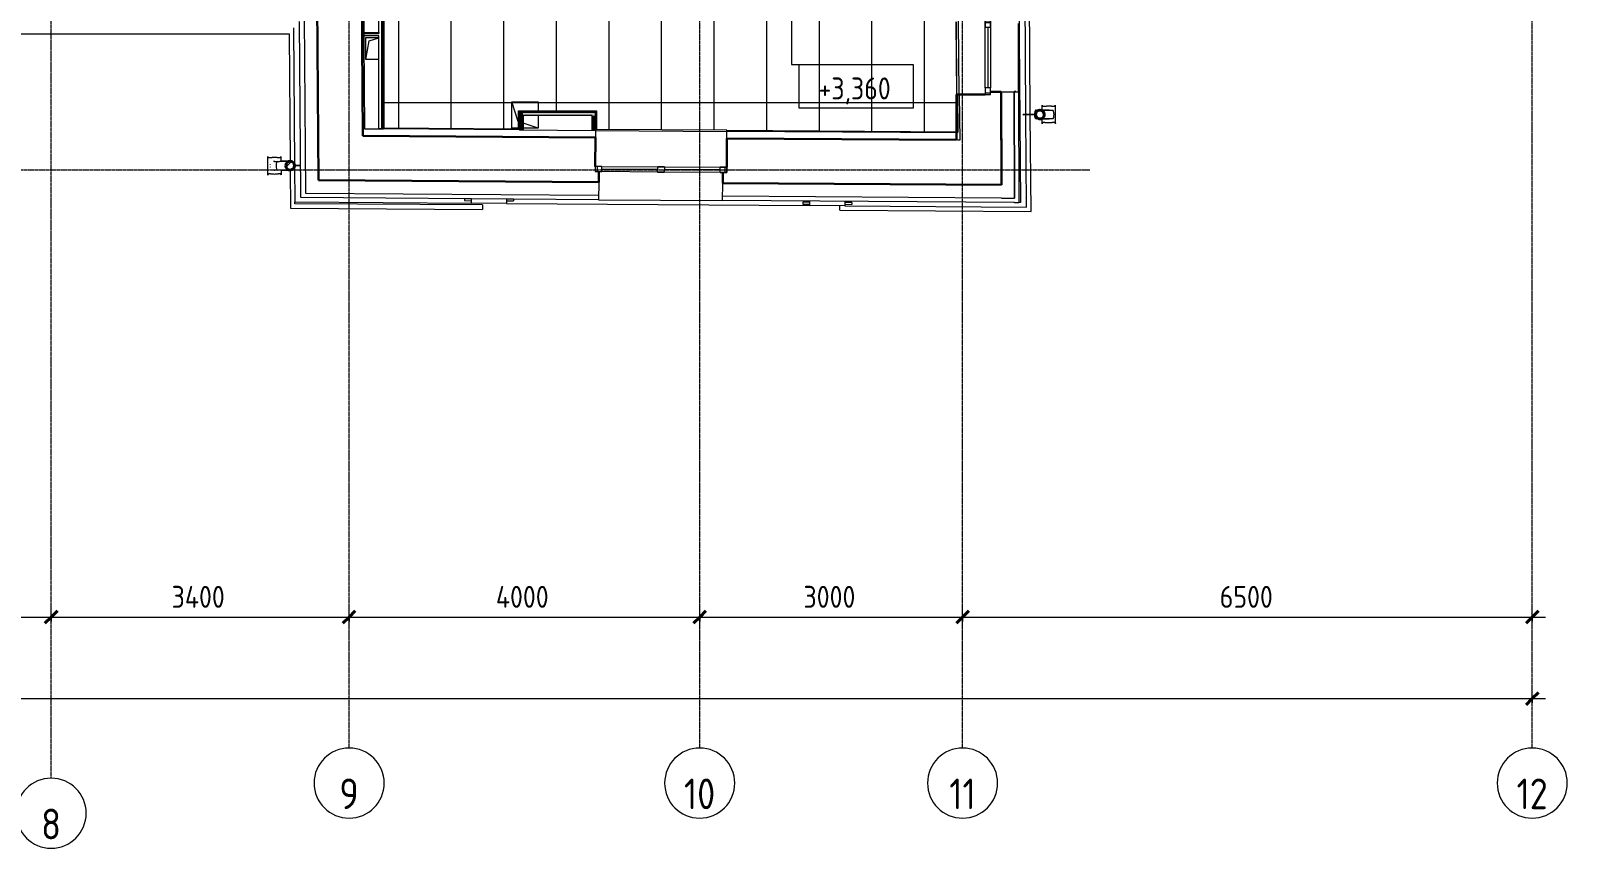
# Model space of a CAD drawing. Header units: millimetres. Extents: x -13069 to 207500, y -71366 to 56785.
# Drawn here: x 38216 to 55750, y -7748 to 1583 of the extents above; entities that cross this region are included whole.
import ezdxf

# ---------------------------------------------------------------- set-up
doc = ezdxf.new("R2010")
doc.units = ezdxf.units.MM
doc.linetypes.add('ADSK_Линия сетки', pattern=[25, 20, -2.5, 0, -2.5])
for name, color, linetype, lineweight in [('_ Окна', 7, 'Continuous', 9), ('Аннотация', 7, 'Continuous', 18), ('Обобщенные модели', 7, 'Continuous', 18), ('Окна', 7, 'Continuous', 9), ('Оси', 7, 'Continuous', 9), ('Отметки', 7, 'Continuous', 9), ('Потолки', 7, 'Continuous', 9), ('Потолки штриховка', 7, 'Continuous', 9), ('Размеры', 7, 'Continuous', 9), ('Размеры-100', 7, 'Continuous', 9), ('Стены внутренние', 7, 'Continuous', 18), ('Стены наружные', 7, 'Continuous', 18), ('Стены несущие', 7, 'Continuous', 30), ('Стены отделка', 7, 'Continuous', 30), ('Стены штриховка', 7, 'Continuous', 9)]:
    doc.layers.add(name, color=color, linetype=linetype, lineweight=lineweight)
doc.styles.add('GOST Common', font='GOST_Common.ttf', dxfattribs={"width": 0.9, "height": 350})
doc.styles.add('GOST Common_1', font='GOST_Common.ttf', dxfattribs={"width": 0.9, "height": 250})
doc.dimstyles.new('ADSK_Основной_2_5_мм_Оси', dxfattribs={"dimscale": 304.8, "dimtxt": 251.428749, "dimasz": 0.463911, "dimexe": 0.492126, "dimexo": 0.492126, "dimgap": 0.098425, "dimtad": 1, "dimrnd": 0.01, "dimdsep": 46, "dimtxsty": 'GOST Common_1', "dimblk1": 'OBLIQUE', "dimblk2": 'OBLIQUE', "dimsah": 1, "dimcen": 0.09, "dimdle": 0.492126, "dimazin": 2, "dimtfac": 1, "dimtdec": 4, "dimtix": 1, "dimtmove": 0, "dimatfit": 3, "dimfxl": 1, "dimtvp": 1, "dimtolj": 1, "dimtzin": 0, "dimlwd": 20, "dimlwe": 20, "dimarcsym": 2})

# ---------------------------------------------------------------- blocks, each defined once
blk = doc.blocks.new('Водосток - Тип 1 _карниз больше 490мм_-5298490-План потолков 1-го этажа')
at = {"layer": 'Обобщенные модели', "lineweight": 9}
h = blk.add_hatch(dxfattribs=at)
h.set_pattern_fill('FP_9', color=256, style=0, pattern_type=2)
h.set_pattern_definition([(314.567, (392.8, 41336.54), (106.86455, 105.2614), [])])
h.paths.add_polyline_path([(76, 171), (76, 149), (86, 129), (103, 115), (126, 110), (147, 115), (165, 130), (174, 149), (173, 172), (162, 193), (147, 205), (125, 210), (103, 205), (86, 191), (77, 172)])
at = {"layer": 'Обобщенные модели'}
for p, q in [((19, 415), (25, 415)), ((225, 415), (231, 415)), ((25, 265), (19, 265)), ((75, 194), (75, 306)), ((75, 264), (75, 306)), ((75, 194), (75, 236)), ((175, 306), (175, 194)), ((175, 306), (175, 264)), ((175, 236), (175, 194)), ((231, 265), (225, 265)), ((120, 40), (120, 109)), ((130, 109), (130, 40))]:
    blk.add_line(p, q, dxfattribs=at)
at = {"layer": 'Обобщенные модели', "flags": 128}
for points in [[(75, 236), (75, 242), (75, 248), (75, 253), (75, 258), (75, 264), (75, 269), (75, 274), (75, 279), (75, 284), (75, 288), (75, 293), (75, 297), (75, 301), (75, 305), (75, 309), (75, 312), (75, 316), (75, 319), (75, 322), (75, 325), (75, 327), (75, 329), (75, 332), (75, 333), (75, 335), (75, 336), (75, 338), (75, 339), (75, 339), (75, 340), (75, 340), (75, 340)], [(75, 264), (75, 258), (75, 252), (75, 247), (75, 242), (75, 236), (75, 231), (75, 226), (75, 221), (75, 216), (75, 212), (75, 207), (75, 203), (75, 199), (75, 195), (75, 191), (75, 188), (75, 184), (75, 181), (75, 178), (75, 175), (75, 173)], [(175, 340), (175, 340), (175, 340), (175, 339), (175, 338), (175, 337), (175, 336), (175, 334), (175, 332), (175, 330), (175, 328), (175, 326), (175, 323), (175, 320), (175, 317), (175, 314), (175, 310), (175, 307), (175, 303), (175, 299), (175, 295), (175, 290), (175, 286), (175, 281), (175, 276), (175, 271), (175, 266), (175, 261), (175, 255), (175, 250), (175, 244), (175, 239), (175, 236)], [(175, 173), (175, 174), (175, 177), (175, 180), (175, 183), (175, 186), (175, 190), (175, 193), (175, 197), (175, 201), (175, 205), (175, 210), (175, 214), (175, 219), (175, 224), (175, 229), (175, 234), (175, 239), (175, 245), (175, 250), (175, 256), (175, 261), (175, 264)]]:
    blk.add_lwpolyline(points, dxfattribs=at)
at = {"layer": 'Обобщенные модели'}
for centre, radius, start, end in [((125, 340), 50, 163.3249, 166.6752), ((125, 340), 50, 103.3248, 106.6752), ((125, 340), 50, 73.3248, 76.6752), ((125, 340), 50, 13.3248, 16.6751), ((125, 160), 52, 90, 270), ((125, 340), 50, 174.5444, 183.3856), ((125, 160), 52, 270, 90), ((125, 340), 50, 356.7269, 5.4556)]:
    blk.add_arc(centre, radius, start, end, dxfattribs=at)
at = {"layer": 'Обобщенные модели', "lineweight": 40}
for start, end in [(90, 270), (270, 90)]:
    blk.add_arc((125, 160), 50, start, end, dxfattribs=at)
at = {"layer": 'Обобщенные модели'}
for start_param, end_param in [(4.712389, 6.283185), (4.712389, 6.283185), (3.141593, 4.712389), (3.141593, 4.712389)]:
    blk.add_ellipse((125, 306), major_axis=(-50, 0), ratio=0.309017, start_param=start_param, end_param=end_param, dxfattribs=at)
for points, knots in [([(19, 265), (21, 265), (25, 266), (29, 269), (31, 272), (32, 275), (32, 277), (32, 279), (32, 282), (32, 284), (32, 286), (32, 289), (32, 291), (31, 294), (31, 297), (31, 300), (30, 303), (30, 306), (29, 309), (29, 312), (29, 316), (28, 320), (28, 326), (27, 335), (27, 345), (28, 354), (28, 360), (29, 364), (29, 368), (29, 371), (30, 374), (30, 377), (31, 380), (31, 383), (31, 386), (32, 389), (32, 391), (32, 394), (32, 396), (32, 398), (32, 401), (32, 403), (32, 405), (31, 408), (29, 411), (25, 414), (21, 415), (19, 415)], [-1, -1, -1, -1, -0.941176, -0.882353, -0.852941, -0.823529, -0.808824, -0.794118, -0.779412, -0.764706, -0.75, -0.735294, -0.720588, -0.705882, -0.691176, -0.676471, -0.661765, -0.647059, -0.632353, -0.617647, -0.602941, -0.588235, -0.558824, -0.529412, -0.470588, -0.441176, -0.411765, -0.397059, -0.382353, -0.367647, -0.352941, -0.338235, -0.323529, -0.308824, -0.294118, -0.279412, -0.264706, -0.25, -0.235294, -0.220588, -0.205882, -0.191176, -0.176471, -0.147059, -0.117647, -0.058824, 0, 0, 0, 0]), ([(19, 415), (22, 415), (29, 415), (39, 415), (48, 415), (56, 415), (61, 415), (65, 415), (68, 415), (71, 415), (74, 415), (78, 415), (81, 415), (84, 415), (86, 415), (88, 415), (90, 415), (93, 415), (96, 415), (100, 415), (102, 415), (105, 415), (107, 415), (110, 415), (116, 415), (121, 415), (125, 415)], [-1, -1, -1, -1, -0.875, -0.75, -0.625, -0.5625, -0.5, -0.46875, -0.4375, -0.40625, -0.375, -0.34375, -0.3125, -0.28125, -0.265625, -0.25, -0.234375, -0.21875, -0.1875, -0.15625, -0.140625, -0.125, -0.109375, -0.09375, -0.0625, 0, 0, 0, 0]), ([(125, 415), (129, 415), (134, 415), (140, 415), (143, 415), (145, 415), (148, 415), (150, 415), (154, 415), (157, 415), (160, 415), (162, 415), (164, 415), (166, 415), (169, 415), (172, 415), (176, 415), (179, 415), (182, 415), (185, 415), (189, 415), (194, 415), (202, 415), (211, 415), (221, 415), (228, 415), (231, 415)], [-1, -1, -1, -1, -0.9375, -0.90625, -0.890625, -0.875, -0.859375, -0.84375, -0.8125, -0.78125, -0.765625, -0.75, -0.734375, -0.71875, -0.6875, -0.65625, -0.625, -0.59375, -0.5625, -0.53125, -0.5, -0.4375, -0.375, -0.25, -0.125, 0, 0, 0, 0]), ([(231, 415), (229, 415), (225, 414), (221, 411), (219, 408), (218, 405), (218, 403), (218, 401), (218, 398), (218, 396), (218, 394), (218, 391), (218, 389), (219, 386), (219, 383), (219, 380), (220, 377), (220, 374), (221, 371), (221, 368), (221, 364), (222, 360), (222, 354), (223, 345), (223, 335), (222, 326), (222, 320), (221, 316), (221, 312), (221, 309), (220, 306), (220, 303), (219, 300), (219, 297), (219, 294), (218, 291), (218, 289), (218, 286), (218, 284), (218, 282), (218, 279), (218, 277), (218, 275), (219, 272), (221, 269), (225, 266), (229, 265), (231, 265)], [-1, -1, -1, -1, -0.941176, -0.882353, -0.852941, -0.823529, -0.808824, -0.794118, -0.779412, -0.764706, -0.75, -0.735294, -0.720588, -0.705882, -0.691176, -0.676471, -0.661765, -0.647059, -0.632353, -0.617647, -0.602941, -0.588235, -0.558824, -0.529412, -0.470588, -0.441176, -0.411765, -0.397059, -0.382353, -0.367647, -0.352941, -0.338235, -0.323529, -0.308824, -0.294118, -0.279412, -0.264706, -0.25, -0.235294, -0.220588, -0.205882, -0.191176, -0.176471, -0.147059, -0.117647, -0.058824, 0, 0, 0, 0]), ([(74, 265), (73, 265), (71, 265), (68, 265), (65, 265), (61, 265), (56, 265), (48, 265), (39, 265), (29, 265), (22, 265), (19, 265)], [-0.625, -0.625, -0.625, -0.625, -0.59375, -0.5625, -0.53125, -0.5, -0.4375, -0.375, -0.25, -0.125, 0, 0, 0, 0]), ([(231, 265), (228, 265), (221, 265), (211, 265), (202, 265), (194, 265), (189, 265), (185, 265), (182, 265), (179, 265), (177, 265), (176, 265)], [-1, -1, -1, -1, -0.875, -0.75, -0.625, -0.5625, -0.5, -0.46875, -0.4375, -0.40625, -0.375, -0.375, -0.375, -0.375])]:
    blk.add_open_spline(points, degree=3, knots=knots, dxfattribs=at)
blk = doc.blocks.new('GM_Отверстие прямоугольное _в плите_ - Отверстие-V2-План потолков 1-го этажа')
at = {"layer": 'Обобщенные модели'}
for p, q in [((-75, -125), (-75, 125)), ((-75, 125), (73, 125)), ((-75, -125), (-38, 88)), ((-38, 88), (73, 124)), ((73, -125), (-75, -125))]:
    blk.add_line(p, q, dxfattribs=at)
blk = doc.blocks.new('окна_rehau_двупольное_2_фрамуги - 1460х2440 _нов_-3905278-План потолков 1-го этажа')
at = {"layer": '_ Окна', "lineweight": 18}
for p, q in [((-750, 75), (-750, 135)), ((-750, 135), (-674, 135)), ((-674, 75), (-750, 75)), ((-674, 135), (-674, 75)), ((-38, 75), (-38, 135)), ((-38, 135), (38, 135)), ((38, 75), (-38, 75)), ((38, 135), (38, 75)), ((674, 135), (674, 75)), ((750, 135), (674, 135)), ((674, 75), (750, 75)), ((750, 75), (750, 135))]:
    blk.add_line(p, q, dxfattribs=at)
at = {"layer": '_ Окна'}
for p, q in [((-730, 75), (-730, 135)), ((-674, 105), (-38, 105)), ((38, 105), (674, 105)), ((730, 75), (730, 135))]:
    blk.add_line(p, q, dxfattribs=at)
at = {"layer": 'Окна'}
for p, q in [((-750, 135), (-750, 75)), ((-674, 135), (-750, 135)), ((-750, 75), (-674, 75)), ((-674, 135), (-38, 135)), ((-38, 75), (-674, 75)), ((38, 135), (-38, 135)), ((-38, 75), (38, 75)), ((38, 135), (674, 135)), ((674, 75), (38, 75)), ((750, 135), (674, 135)), ((674, 75), (750, 75)), ((750, 75), (750, 135))]:
    blk.add_line(p, q, dxfattribs=at)
blk = doc.blocks.new('окна_rehau_однопольное_фрамуга_сверху - 800х2240 _нов_-2056886-План потолков 1-го этажа')
at = {"layer": '_ Окна', "lineweight": 18}
for p, q in [((-420, 75), (-420, 135)), ((-420, 135), (-344, 135)), ((-344, 75), (-420, 75)), ((-344, 135), (-344, 75)), ((344, 135), (344, 75)), ((420, 135), (344, 135)), ((344, 75), (420, 75)), ((420, 75), (420, 135))]:
    blk.add_line(p, q, dxfattribs=at)
at = {"layer": '_ Окна'}
for p, q in [((-400, 75), (-400, 135)), ((-344, 105), (344, 105)), ((400, 75), (400, 135))]:
    blk.add_line(p, q, dxfattribs=at)
at = {"layer": 'Окна'}
for p, q in [((-420, 135), (-420, 75)), ((-344, 135), (-420, 135)), ((-420, 75), (-344, 75)), ((-344, 135), (344, 135)), ((344, 75), (-344, 75)), ((420, 135), (344, 135)), ((344, 75), (420, 75)), ((420, 75), (420, 135))]:
    blk.add_line(p, q, dxfattribs=at)
blk = doc.blocks.new('GM_Отверстие прямоугольное _в плите_ - Отверстие-2266951-План потолков 1-го этажа')
at = {"layer": 'Обобщенные модели'}
for p, q in [((-150, 72), (-150, 150)), ((-150, 150), (150, 150)), ((-150, -150), (-150, 20)), ((-150, -150), (-93, 20)), ((-76, 72), (-75, 75)), ((-75, 75), (150, 150)), ((150, 150), (150, -150)), ((-6, -150), (-150, -150)), ((150, -150), (46, -150))]:
    blk.add_line(p, q, dxfattribs=at)
blk = doc.blocks.new('Водосток - Тип 1 _карниз больше 490мм_-5165756-План потолков 1-го этажа')
at = {"layer": 'Обобщенные модели'}
for p, q in [((19, 335), (25, 335)), ((25, 185), (19, 185)), ((75, 185), (75, 306)), ((75, 264), (75, 306)), ((75, 173), (75, 183)), ((175, 306), (175, 184)), ((175, 306), (175, 264)), ((175, 177), (175, 173)), ((225, 335), (231, 335)), ((231, 185), (225, 185)), ((75, 114), (75, 147)), ((75, 114), (75, 147)), ((120, -30), (120, 109)), ((130, 109), (130, -30)), ((175, 147), (175, 114)), ((175, 147), (175, 114)), ((120, -30), (130, -30))]:
    blk.add_line(p, q, dxfattribs=at)
at = {"layer": 'Обобщенные модели', "flags": 128}
for points in [[(75, 264), (75, 258), (75, 252), (75, 247), (75, 242), (75, 236), (75, 231), (75, 226), (75, 221), (75, 216), (75, 212), (75, 207), (75, 203), (75, 199), (75, 195), (75, 191), (75, 188), (75, 184), (75, 181), (75, 178), (75, 175), (75, 173)], [(75, 184), (75, 189), (75, 194), (75, 199), (75, 204), (75, 208), (75, 213), (75, 217), (75, 221), (75, 225), (75, 229), (75, 232), (75, 236), (75, 239), (75, 242), (75, 245), (75, 247), (75, 249), (75, 252), (75, 253), (75, 255), (75, 256), (75, 258), (75, 259), (75, 259), (75, 260), (75, 260)], [(75, 173), (75, 178), (75, 183)], [(175, 173), (175, 174), (175, 177), (175, 180), (175, 183), (175, 186), (175, 190), (175, 193), (175, 197), (175, 201), (175, 205), (175, 210), (175, 214), (175, 219), (175, 224), (175, 229), (175, 234), (175, 239), (175, 245), (175, 250), (175, 256), (175, 261), (175, 264)], [(175, 260), (175, 260), (175, 259), (175, 258), (175, 257), (175, 256), (175, 254), (175, 252), (175, 250), (175, 248), (175, 246), (175, 243), (175, 240), (175, 237), (175, 234), (175, 230), (175, 227), (175, 223), (175, 219), (175, 215), (175, 210), (175, 206), (175, 201), (175, 196), (175, 191), (175, 186), (175, 184)], [(175, 177), (175, 175), (175, 173)]]:
    blk.add_lwpolyline(points, dxfattribs=at)
at = {"layer": 'Обобщенные модели'}
for start, end in [(90, 270), (270, 90)]:
    blk.add_arc((125, 160), 52, start, end, dxfattribs=at)
at = {"layer": 'Обобщенные модели', "lineweight": 40}
for start, end in [(90, 270), (270, 90)]:
    blk.add_arc((125, 160), 50, start, end, dxfattribs=at)
at = {"layer": 'Обобщенные модели'}
for centre, major_axis, start_param, end_param in [((125, 306), (-50, 0), 4.712389, 6.283185), ((125, 306), (-50, 0), 4.712389, 6.283185), ((125, 306), (-50, 0), 3.141593, 4.712389), ((125, 306), (-50, 0), 3.141593, 4.712389), ((125, 114), (50, 0), 2.395226, 4.45059), ((125, 114), (50, 0), 2.395226, 4.45059), ((125, 114), (50, 0), 4.470991, 4.614684), ((125, 114), (50, 0), 4.470991, 4.614684), ((125, 114), (50, 0), 4.80927, 7.029552), ((125, 114), (50, 0), 4.80927, 7.029552)]:
    blk.add_ellipse(centre, major_axis=major_axis, ratio=0.309017, start_param=start_param, end_param=end_param, dxfattribs=at)
for points, knots in [([(19, 185), (21, 185), (25, 186), (29, 189), (31, 192), (32, 195), (32, 197), (32, 199), (32, 202), (32, 204), (32, 206), (32, 209), (32, 211), (31, 214), (31, 217), (31, 220), (30, 223), (30, 226), (29, 229), (29, 232), (29, 236), (28, 240), (28, 246), (27, 255), (27, 265), (28, 274), (28, 280), (29, 284), (29, 288), (29, 291), (30, 294), (30, 297), (31, 300), (31, 303), (31, 306), (32, 309), (32, 311), (32, 314), (32, 316), (32, 318), (32, 321), (32, 323), (32, 325), (31, 328), (29, 331), (25, 334), (21, 335), (19, 335)], [-1, -1, -1, -1, -0.941176, -0.882353, -0.852941, -0.823529, -0.808824, -0.794118, -0.779412, -0.764706, -0.75, -0.735294, -0.720588, -0.705882, -0.691176, -0.676471, -0.661765, -0.647059, -0.632353, -0.617647, -0.602941, -0.588235, -0.558824, -0.529412, -0.470588, -0.441176, -0.411765, -0.397059, -0.382353, -0.367647, -0.352941, -0.338235, -0.323529, -0.308824, -0.294118, -0.279412, -0.264706, -0.25, -0.235294, -0.220588, -0.205882, -0.191176, -0.176471, -0.147059, -0.117647, -0.058824, 0, 0, 0, 0]), ([(19, 335), (22, 335), (29, 335), (39, 335), (48, 335), (56, 335), (61, 335), (65, 335), (68, 335), (71, 335), (74, 335), (78, 335), (81, 335), (84, 335), (86, 335), (88, 335), (90, 335), (93, 335), (96, 335), (100, 335), (102, 335), (105, 335), (107, 335), (110, 335), (116, 335), (121, 335), (125, 335)], [-1, -1, -1, -1, -0.875, -0.75, -0.625, -0.5625, -0.5, -0.46875, -0.4375, -0.40625, -0.375, -0.34375, -0.3125, -0.28125, -0.265625, -0.25, -0.234375, -0.21875, -0.1875, -0.15625, -0.140625, -0.125, -0.109375, -0.09375, -0.0625, 0, 0, 0, 0]), ([(74, 185), (73, 185), (71, 185), (68, 185), (65, 185), (61, 185), (56, 185), (48, 185), (39, 185), (29, 185), (22, 185), (19, 185)], [-0.625, -0.625, -0.625, -0.625, -0.59375, -0.5625, -0.53125, -0.5, -0.4375, -0.375, -0.25, -0.125, 0, 0, 0, 0]), ([(125, 335), (129, 335), (134, 335), (140, 335), (143, 335), (145, 335), (148, 335), (150, 335), (154, 335), (157, 335), (160, 335), (162, 335), (164, 335), (166, 335), (169, 335), (172, 335), (176, 335), (179, 335), (182, 335), (185, 335), (189, 335), (194, 335), (202, 335), (211, 335), (221, 335), (228, 335), (231, 335)], [-1, -1, -1, -1, -0.9375, -0.90625, -0.890625, -0.875, -0.859375, -0.84375, -0.8125, -0.78125, -0.765625, -0.75, -0.734375, -0.71875, -0.6875, -0.65625, -0.625, -0.59375, -0.5625, -0.53125, -0.5, -0.4375, -0.375, -0.25, -0.125, 0, 0, 0, 0]), ([(231, 185), (228, 185), (221, 185), (211, 185), (202, 185), (194, 185), (189, 185), (185, 185), (182, 185), (179, 185), (177, 185), (176, 185)], [-1, -1, -1, -1, -0.875, -0.75, -0.625, -0.5625, -0.5, -0.46875, -0.4375, -0.40625, -0.375, -0.375, -0.375, -0.375]), ([(231, 335), (229, 335), (225, 334), (221, 331), (219, 328), (218, 325), (218, 323), (218, 321), (218, 318), (218, 316), (218, 314), (218, 311), (218, 309), (219, 306), (219, 303), (219, 300), (220, 297), (220, 294), (221, 291), (221, 288), (221, 284), (222, 280), (222, 274), (223, 265), (223, 255), (222, 246), (222, 240), (221, 236), (221, 232), (221, 229), (220, 226), (220, 223), (219, 220), (219, 217), (219, 214), (218, 211), (218, 209), (218, 206), (218, 204), (218, 202), (218, 199), (218, 197), (218, 195), (219, 192), (221, 189), (225, 186), (229, 185), (231, 185)], [-1, -1, -1, -1, -0.941176, -0.882353, -0.852941, -0.823529, -0.808824, -0.794118, -0.779412, -0.764706, -0.75, -0.735294, -0.720588, -0.705882, -0.691176, -0.676471, -0.661765, -0.647059, -0.632353, -0.617647, -0.602941, -0.588235, -0.558824, -0.529412, -0.470588, -0.441176, -0.411765, -0.397059, -0.382353, -0.367647, -0.352941, -0.338235, -0.323529, -0.308824, -0.294118, -0.279412, -0.264706, -0.25, -0.235294, -0.220588, -0.205882, -0.191176, -0.176471, -0.147059, -0.117647, -0.058824, 0, 0, 0, 0])]:
    blk.add_open_spline(points, degree=3, knots=knots, dxfattribs=at)
blk = doc.blocks.new('Ось сетки - Круг_Ø8 мм-8258-План потолков 1-го этажа')
at = {"layer": 'Оси', "lineweight": 20}
for start, end in [(360, 180), (180, 360)]:
    blk.add_arc((0, 0), 4, start, end, dxfattribs=at)
blk = doc.blocks.new('DIMBLOCK14-План потолков 1-го этажа')
at = {"layer": 'Размеры-100', "lineweight": 20, "transparency": 16777216}
for p, q in [((30550, -5109), (30550, -4959)), ((38450, -5109), (38450, -4959)), ((30550, -5109), (38450, -5109)), ((30550, -5109), (30550, -5159)), ((38450, -5109), (38450, -5159))]:
    blk.add_line(p, q, dxfattribs=at)
at = {"layer": 'Размеры-100', "lineweight": 40, "transparency": 16777216}
for p, q in [((30550, -5109), (30620, -5039)), ((38450, -5109), (38520, -5039)), ((30550, -5109), (30479, -5180)), ((38450, -5109), (38379, -5180))]:
    blk.add_line(p, q, dxfattribs=at)
at = {"layer": 'Размеры-100', "color": 0, "lineweight": 20, "transparency": 16777216, "insert": (34184, -4753), "char_height": 250, "width": 756.84, "attachment_point": 1, "line_spacing_factor": 1.022761, "style": 'GOST Common_1'}
blk.add_mtext('7900', dxfattribs=at)
blk = doc.blocks.new('_Oblique')
at = {"color": 0, "linetype": 'ByBlock', "lineweight": -2}
blk.add_line((-0.5, -0.5), (0.5, 0.5), dxfattribs=at)
blk = doc.blocks.new('DIMBLOCK15-План потолков 1-го этажа')
at = {"layer": 'Размеры-100', "lineweight": 20, "transparency": 16777216}
for p, q in [((38450, -5109), (38450, -4959)), ((41850, -5109), (41850, -4959)), ((38450, -5109), (41850, -5109)), ((38450, -5109), (38450, -5159)), ((41850, -5109), (41850, -5159))]:
    blk.add_line(p, q, dxfattribs=at)
at = {"layer": 'Размеры-100', "lineweight": 40, "transparency": 16777216}
for p, q in [((38450, -5109), (38520, -5039)), ((41850, -5109), (41920, -5039)), ((38450, -5109), (38379, -5180)), ((41850, -5109), (41779, -5180))]:
    blk.add_line(p, q, dxfattribs=at)
at = {"layer": 'Размеры-100', "color": 0, "lineweight": 20, "transparency": 16777216, "insert": (39824, -4753), "char_height": 250, "width": 782.41, "attachment_point": 1, "line_spacing_factor": 1.022761, "style": 'GOST Common_1'}
blk.add_mtext('3400', dxfattribs=at)
blk = doc.blocks.new('DIMBLOCK16-План потолков 1-го этажа')
at = {"layer": 'Размеры-100', "lineweight": 20, "transparency": 16777216}
for p, q in [((41850, -5109), (41850, -4959)), ((45850, -5109), (45850, -4959)), ((41850, -5109), (45850, -5109)), ((41850, -5109), (41850, -5159)), ((45850, -5109), (45850, -5159))]:
    blk.add_line(p, q, dxfattribs=at)
at = {"layer": 'Размеры-100', "lineweight": 40, "transparency": 16777216}
for p, q in [((41850, -5109), (41920, -5039)), ((45850, -5109), (45920, -5039)), ((41850, -5109), (41779, -5180)), ((45850, -5109), (45779, -5180))]:
    blk.add_line(p, q, dxfattribs=at)
at = {"layer": 'Размеры-100', "color": 0, "lineweight": 20, "transparency": 16777216, "insert": (43524, -4753), "char_height": 250, "width": 782.41, "attachment_point": 1, "line_spacing_factor": 1.022761, "style": 'GOST Common_1'}
blk.add_mtext('4000', dxfattribs=at)
blk = doc.blocks.new('DIMBLOCK17-План потолков 1-го этажа')
at = {"layer": 'Размеры-100', "lineweight": 20, "transparency": 16777216}
for p, q in [((45850, -5109), (45850, -4959)), ((48850, -5109), (48850, -4959)), ((45850, -5109), (48850, -5109)), ((45850, -5109), (45850, -5159)), ((48850, -5109), (48850, -5159))]:
    blk.add_line(p, q, dxfattribs=at)
at = {"layer": 'Размеры-100', "lineweight": 40, "transparency": 16777216}
for p, q in [((45850, -5109), (45920, -5039)), ((48850, -5109), (48920, -5039)), ((45850, -5109), (45779, -5180)), ((48850, -5109), (48779, -5180))]:
    blk.add_line(p, q, dxfattribs=at)
at = {"layer": 'Размеры-100', "color": 0, "lineweight": 20, "transparency": 16777216, "insert": (47034, -4753), "char_height": 250, "width": 756.84, "attachment_point": 1, "line_spacing_factor": 1.022761, "style": 'GOST Common_1'}
blk.add_mtext('3000', dxfattribs=at)
blk = doc.blocks.new('DIMBLOCK18-План потолков 1-го этажа')
at = {"layer": 'Размеры-100', "lineweight": 20, "transparency": 16777216}
for p, q in [((48850, -5109), (48850, -4959)), ((55350, -5109), (55350, -4959)), ((48850, -5109), (55500, -5109)), ((48850, -5109), (48850, -5159)), ((55350, -5109), (55350, -5159))]:
    blk.add_line(p, q, dxfattribs=at)
at = {"layer": 'Размеры-100', "lineweight": 40, "transparency": 16777216}
for p, q in [((48850, -5109), (48920, -5039)), ((55350, -5109), (55420, -5039)), ((48850, -5109), (48779, -5180)), ((55350, -5109), (55279, -5180))]:
    blk.add_line(p, q, dxfattribs=at)
at = {"layer": 'Размеры-100', "color": 0, "lineweight": 20, "transparency": 16777216, "insert": (51784, -4753), "char_height": 250, "width": 756.84, "attachment_point": 1, "line_spacing_factor": 1.022761, "style": 'GOST Common_1'}
blk.add_mtext('6500', dxfattribs=at)
blk = doc.blocks.new('DIMBLOCK19-План потолков 1-го этажа')
at = {"layer": 'Размеры-100', "lineweight": 20, "transparency": 16777216}
for p, q in [((-6500, -6039), (-6500, -5889)), ((55350, -6039), (55350, -5889)), ((-6650, -6039), (55500, -6039)), ((-6500, -6039), (-6500, -6089)), ((55350, -6039), (55350, -6089))]:
    blk.add_line(p, q, dxfattribs=at)
at = {"layer": 'Размеры-100', "lineweight": 40, "transparency": 16777216}
for p, q in [((-6500, -6039), (-6571, -6110)), ((-6500, -6039), (-6430, -5968)), ((55350, -6039), (55279, -6110)), ((55350, -6039), (55420, -5968))]:
    blk.add_line(p, q, dxfattribs=at)
at = {"layer": 'Размеры-100', "color": 0, "lineweight": 20, "transparency": 16777216, "insert": (24054, -5682), "char_height": 250, "width": 889.8, "attachment_point": 1, "line_spacing_factor": 1.022761, "style": 'GOST Common_1'}
blk.add_mtext('61850', dxfattribs=at)
blk = doc.blocks.new('Высотные отметки - Рамка-12095-План потолков 1-го этажа')
at = {"layer": 'Аннотация', "lineweight": 20}
for p, q in [((-6.5, 0), (-6.5, 5)), ((-6.5, 5), (6.5, 5)), ((6.5, 5), (6.5, 0)), ((6.5, 0), (-6.5, 0))]:
    blk.add_line(p, q, dxfattribs=at)

msp = doc.modelspace()

# ---------------------------------------------------------------- hatches: boundary and pattern name
at = {"layer": 'Потолки штриховка', "lineweight": 18}
h = msp.add_hatch(dxfattribs=at)
h.set_pattern_fill('FP_31', color=256, style=0, pattern_type=2)
h.set_pattern_definition([(90, (45414.8, 4362.06), (600, -4e-14), []), (0, (45414.8, 4362), (0, -1200), [])])
h.paths.add_polyline_path([(42243.682, 474.307), (42241.682, 472.321), (42243.682, 472.321)])
h.paths.add_polyline_path([(48780.083, 428.538), (48778.32, 1007.29), (48771.258, 1683.645), (48561.315, 1683.645), (48561.315, 1685.645), (48559.315, 1685.645), (48559.315, 2662.349), (48561.315, 2662.349), (48561.319, 2664.349), (48761.297, 2664.349), (48733.795, 5330.331), (48538.313, 5330.331), (48538.313, 5332.331), (48536.313, 5332.331), (48536.313, 6350.055), (48538.313, 6350.055), (48538.313, 6352.055), (48723.412, 6352.055), (48714.568, 7213), (47432.5, 7213), (47432.5, 7215), (47430.5, 7215.003), (47430.5, 7225), (47422.5, 7225), (47422.5, 8430.011), (45558.912, 8430.011), (45558.912, 8370.928), (45418.912, 8370.928), (45418.912, 8430.011), (44177, 8430.011), (44177, 3697.057), (44175, 3697.057), (44174.999, 3695.057), (42243.682, 3695.057), (42243.682, 474.307), (43782.815, 463.53), (43782.815, 665.575), (43784.815, 665.575), (43784.815, 667.575), (44671.563, 667.575), (44671.563, 665.575), (44673.563, 665.571), (44673.563, 457.293), (48779.887, 428.539)])
h.paths.add_polyline_path([(43784.815, 461.516), (43784.815, 463.516), (43782.899, 463.446), (43784.03, 462.307)])
h.paths.add_polyline_path([(42231.682, 462.391), (42231.682, 3707.057), (42230, 3707.057), (42230, 462.403)])
h.paths.add_polyline_path([(48775.879, 1695.645), (48775.878, 1695.739), (48773.309, 1695.645)])
h.paths.add_polyline_path([(48571.315, 1695.645), (48584.02, 1695.645), (48576.759, 2652.349), (48571.315, 2652.349), (48571.315, 2027.285)])
h.paths.add_polyline_path([(42243.682, 3695.057), (42243.682, 3697.057), (42241.682, 3697.057)])
h.paths.add_polyline_path([(48556.065, 5342.331), (48556.343, 5342.331), (48548.313, 6300.055), (48548.771, 5342.331), (48556.039, 5342.331)])
h.paths.add_polyline_path([(48714.906, 7213), (48716.568, 7213), (48716.547, 7215), (48714.568, 7213)])
at = {"layer": 'Стены внутренние'}
for points in [[(43834.815, 451.165), (43834.815, 655.575), (43794.815, 655.575), (43795.551, 451.44), (43831.217, 451.191)], [(44621.563, 615.575), (44661.563, 615.575), (44661.262, 655.575), (43834.815, 655.575), (43834.815, 615.575), (44165, 615.575)], [(44661.563, 448.364), (44661.262, 615.575), (44621.563, 615.575), (44621.563, 448.364), (44661.283, 448.364)]]:
    msp.add_hatch(color=256, dxfattribs=at).paths.add_polyline_path(points)

# ---------------------------------------------------------------- linework, layer by layer
at = {"layer": 'Оси', "linetype": 'ADSK_Линия сетки'}
for p, q in [((45849.565, -6603.62), (45849.565, 44222.998)), ((48849.565, -6603.62), (48849.565, 44222.998)), ((55349.565, -6603.62), (55349.565, 44222.998)), ((41849.565, -6603.62), (41849.565, 21320)), ((38449.565, -6947.806), (38449.565, 20975.814)), ((-12268.557, -5), (50302.279, -5))]:
    msp.add_line(p, q, dxfattribs=at)
at = {"layer": 'Отметки', "lineweight": 20}
for p, q in [((46895.757, 1750.667), (46895.757, 1199.348)), ((46895.757, 1199.348), (47634.317, 1199.348))]:
    msp.add_line(p, q, dxfattribs=at)
at = {"layer": 'Потолки'}
msp.add_line((44661.262, 445.378), (44661.283, 448.364), dxfattribs=at)
at = {"layer": 'Стены внутренние'}
for p, q in [((48776.26, 1683.645), (48778.785, 854.743)), ((48811.888, 854.844), (48803.259, 1694.822)), ((44661.563, 445.376), (44661.262, 445.378))]:
    msp.add_line(p, q, dxfattribs=at)
at = {"layer": 'Стены наружные'}
for p, q in [((49572.129, 631.024), (49516.281, 7989.429)), ((49622.125, 631.511), (49566.661, 7939.429)), ((49480.984, 3416.689), (49509.789, -378.591)), ((41215.475, 1618.232), (41227.315, 52.772)), ((48771.372, 1683.645), (48779.887, 854.747)), ((49488.69, 886.906), (49486.314, 1666.902)), ((35716.256, 1548.232), (41166.003, 1548.232)), ((41166.003, 1548.232), (41177, 94.326)), ((49458.679, 890.682), (49438.679, 890.621)), ((49438.679, 890.621), (49438.69, 886.754)), ((49458.69, 886.815), (49458.679, 890.682)), ((49580.174, -429.085), (49572.201, 621.472)), ((49630.557, -479.439), (49622.197, 622.066)), ((44661.563, 448.364), (44661.563, 445.376)), ((44661.563, 445.376), (46161.225, 434.875)), ((46161.309, 446.875), (44673.563, 457.293)), ((49490.077, 431.658), (49503.64, 431.658)), ((41227.448, 35.247), (41230.517, -370.62)), ((41177.767, -7.064), (41181.044, -440.273)), ((49507.434, -68.342), (49491.6, -68.342)), ((43165.428, -336.014), (43165.288, -356.014)), ((43245.312, -336.574), (43165.428, -336.014)), ((43645.417, -339.375), (43645.277, -359.375)), ((43725.415, -339.935), (43645.417, -339.375)), ((43725.415, -339.935), (43725.275, -359.935)), ((44695.729, -344.882), (46110.695, -354.79)), ((41181.044, -440.273), (43370.248, -455.602)), ((41230.517, -370.62), (43244.975, -384.725)), ((41230.67, -390.619), (41230.519, -370.62)), ((43370.598, -405.603), (41230.67, -390.619)), ((43165.288, -356.014), (43245.172, -356.573)), ((43370.598, -405.603), (43370.248, -455.602)), ((43644.966, -387.526), (47106.671, -411.765)), ((43645.277, -359.375), (43725.275, -359.935)), ((47026.944, -374.596), (47026.804, -394.596)), ((47026.804, -394.596), (47106.787, -395.156)), ((47106.927, -375.156), (47026.944, -374.596)), ((47450.038, -464.171), (47450.388, -414.172)), ((47450.038, -464.171), (49630.557, -479.439)), ((47506.661, -414.566), (49580.174, -429.085)), ((47506.792, -397.957), (47586.79, -398.517)), ((47586.93, -378.517), (47506.932, -377.957)), ((47586.93, -378.517), (47586.79, -398.517)), ((49509.789, -378.591), (49492.545, -378.47))]:
    msp.add_line(p, q, dxfattribs=at)
at = {"layer": 'Стены несущие'}
for p, q in [((41988.993, 2478.232), (42004.832, 383.977)), ((41498.648, -122.491), (41483.44, 1888.232)), ((49168.692, 885.931), (49288.691, 886.297)), ((49288.691, 886.297), (49291.93, -177.061)), ((49290.377, 332.963), (49288.691, 886.297)), ((48778.785, 854.743), (49108.783, 855.749)), ((48780.363, 336.534), (48778.785, 854.743)), ((42004.832, 383.977), (44660.702, 365.38)), ((44659.702, 365.387), (42004.832, 383.977)), ((44660.702, 365.38), (44658.391, 35.388)), ((46158.354, 24.885), (46160.665, 354.877)), ((46160.665, 354.877), (46160.665, 354.877)), ((48780.363, 336.534), (46160.665, 354.877)), ((44697.13, -144.887), (41498.648, -122.491)), ((44657.971, -24.61), (44656.971, -24.603)), ((44697.97, -24.89), (44697.13, -144.887)), ((46112.095, -154.795), (46112.935, -34.798)), ((46112.095, -154.795), (49291.93, -177.061))]:
    msp.add_line(p, q, dxfattribs=at)
at = {"layer": 'Стены отделка', "lineweight": 9}
for p, q in [((42190, 1564.903), (42190, 3707.057)), ((42230, 3707.057), (42230, 462.403)), ((42231.682, 462.391), (42231.682, 3707.057)), ((42243.682, 3695.057), (42243.682, 474.307)), ((42004.227, 463.983), (41988.865, 2495.028)), ((42008.865, 2495.179), (42024.229, 463.843)), ((41299.767, -271.102), (41284.95, 1687.855)), ((41334.571, 1738.232), (41349.771, -271.452)), ((42016.204, 1524.903), (42016.204, 1564.903)), ((42016.204, 1564.903), (42190, 1564.903)), ((42190, 1524.903), (42016.204, 1524.903)), ((42190, 462.403), (42190, 1524.903)), ((49288.691, 886.297), (49488.69, 886.906)), ((49488.69, 886.906), (49492.548, -379.693)), ((48784.266, 428.509), (48779.887, 854.747)), ((48811.888, 854.844), (48817.22, 335.856)), ((43782.815, 463.53), (43782.815, 665.575)), ((43784.815, 667.575), (44671.563, 667.575)), ((43794.815, 655.575), (44661.563, 655.575)), ((43794.815, 655.575), (43794.815, 448.364)), ((44621.563, 615.575), (43834.815, 615.575)), ((43834.815, 615.575), (43834.815, 448.364)), ((44621.563, 448.364), (44621.563, 615.575)), ((44661.563, 448.364), (44661.563, 655.575)), ((44673.563, 665.575), (44673.563, 457.293)), ((42004.151, 383.982), (42004.712, 463.98)), ((42004.832, 383.977), (42004.151, 383.982)), ((42004.712, 463.98), (42004.227, 463.983)), ((42024.229, 463.843), (42241.682, 462.321)), ((42230, 462.403), (42190, 462.403)), ((42243.682, 474.307), (43782.815, 463.53)), ((43794.815, 451.445), (44661.262, 445.378)), ((43834.815, 448.364), (43794.815, 448.364)), ((44661.563, 448.364), (44621.563, 448.364)), ((44660.702, 365.38), (44659.702, 365.387)), ((44661.262, 445.378), (44660.702, 365.38)), ((44673.563, 457.293), (44661.563, 457.377)), ((46160.665, 354.877), (46161.309, 446.875)), ((48799.545, 416.401), (46161.225, 434.875)), ((46161.309, 446.875), (48780.083, 428.538)), ((48796.268, 428.425), (48784.266, 428.509)), ((48796.391, 416.424), (48796.268, 428.425)), ((48797.221, 335.65), (48797.213, 336.416)), ((48817.22, 335.856), (48797.221, 335.65)), ((49291.93, -177.061), (49290.377, 332.963)), ((44697.13, -144.887), (44695.729, -344.882)), ((46110.695, -354.79), (46112.095, -154.795)), ((41299.417, -321.101), (41299.767, -271.102)), ((44695.729, -344.882), (41299.417, -321.101)), ((43244.975, -384.725), (43245.325, -334.726)), ((43645.316, -337.527), (43644.966, -387.526)), ((44695.08, -294.877), (44696.08, -294.884)), ((49292.387, -327.068), (49442.391, -328.118)), ((49442.391, -328.118), (49442.391, -328.118)), ((43644.966, -387.526), (43244.975, -384.725)), ((49442.543, -378.12), (46110.695, -354.79)), ((47106.671, -411.765), (47107.021, -361.767)), ((47506.661, -414.566), (47106.671, -411.765)), ((47507.011, -364.567), (47506.661, -414.566)), ((49442.549, -379.845), (49442.543, -378.12)), ((49492.548, -379.693), (49442.549, -379.845))]:
    msp.add_line(p, q, dxfattribs=at)
at = {"layer": 'Стены штриховка'}
for p, q in [((42217, 3732.057), (42217, 462.403)), ((42241.682, 3697.057), (42241.682, 472.321)), ((42016.204, 1551.903), (42190, 1551.903)), ((42190, 1564.903), (42190, 1551.903)), ((49438.69, 886.754), (49442.391, -328.118)), ((49442.391, -328.118), (49438.69, 886.754)), ((48786.266, 428.495), (48781.887, 854.753)), ((48791.888, 854.783), (48796.268, 428.425)), ((43782.815, 665.575), (43782.815, 667.575)), ((43782.815, 667.575), (43784.815, 667.575)), ((43782.815, 665.575), (44673.563, 665.575)), ((43784.815, 461.516), (43784.815, 667.575)), ((44671.563, 667.575), (44671.563, 457.307)), ((44671.563, 667.575), (44673.563, 667.575)), ((44673.563, 667.575), (44673.563, 665.575)), ((42241.682, 472.321), (43784.815, 461.516)), ((43794.815, 451.445), (42241.682, 462.321)), ((46161.295, 444.875), (48780.089, 426.538)), ((41349.771, -271.452), (41349.771, -271.452)), ((41349.771, -271.452), (44695.08, -294.877)), ((49292.387, -327.068), (46111.045, -304.791))]:
    msp.add_line(p, q, dxfattribs=at)

# ---------------------------------------------------------------- block references
at = {"layer": 'Обобщенные модели'}
msp.add_blockref('GM_Отверстие прямоугольное _в плите_ - Отверстие-V2-План потолков 1-го этажа', (42116.682, 1379.866), dxfattribs=at)
for name, p, rotation in [('GM_Отверстие прямоугольное _в плите_ - Отверстие-2266951-План потолков 1-го этажа', (43855, 622.075), 89.99999999999955), ('Водосток - Тип 1 _карниз больше 490мм_-5165756-План потолков 1-го этажа', (49571.213, 751.298), 270.4348437794068), ('Водосток - Тип 1 _карниз больше 490мм_-5298490-План потолков 1-го этажа', (41338.324, -80.155), 90.43334442127687)]:
    msp.add_blockref(name, p, dxfattribs=dict(at, rotation=rotation))
at = {"layer": 'Окна'}
for name, p, rotation in [('окна_rehau_однопольное_фрамуга_сверху - 800х2240 _нов_-2056886-План потолков 1-го этажа', (49032.504, 1275.518), 270.1745227978507), ('окна_rehau_двупольное_2_фрамуги - 1460х2440 _нов_-3905278-План потолков 1-го этажа', (45408.898, 105.135), 179.5988121538022)]:
    msp.add_blockref(name, p, dxfattribs=dict(at, rotation=rotation))
at = {"layer": 'Оси', "lineweight": 20, "xscale": 99.99999999999993, "yscale": 99.99999999999993, "zscale": 99.99999999999993}
for p in [(41849.565, -7003.62), (45849.565, -7003.62), (48849.565, -7003.62), (55349.565, -7003.62), (38449.565, -7347.806)]:
    msp.add_blockref('Ось сетки - Круг_Ø8 мм-8258-План потолков 1-го этажа', p, dxfattribs=at)
at = {"layer": 'Отметки', "lineweight": 20, "xscale": 99.99999999999993, "yscale": 99.99999999999993, "zscale": 99.99999999999993, "rotation": 180}
msp.add_blockref('Высотные отметки - Рамка-12095-План потолков 1-го этажа', (47634.317, 1199.348), dxfattribs=at)

# ---------------------------------------------------------------- texts
at = {"layer": 'Оси', "char_height": 350, "attachment_point": 5, "line_spacing_factor": 1.022766, "style": 'GOST Common'}
for s, insert, width in [('\\pt89.999,180.0015,270.0005,359.9995,449.9985,540.001,630,719.999,810.0015,900.0005,989.9995,1079.9985,1170.001,1260,1349.999,1440.0015,1530.0005,1619.9995,1709.9985,1800.001,1890,1979.999,2070.0015,2160.0005,2249.9995,2339.9985,2430.001,2520,2609.999,2700.0015,2790.0005,2879.9995;9', (41848.735, -7126.525), 232.2), ('\\pt89.999,180.0015,270.0005,359.9995,449.9985,540.001,630,719.999,810.0015,900.0005,989.9995,1079.9985,1170.001,1260,1349.999,1440.0015,1530.0005,1619.9995,1709.9985,1800.001,1890,1979.999,2070.0015,2160.0005,2249.9995,2339.9985,2430.001,2520,2609.999,2700.0015,2790.0005,2879.9995;10', (45848.735, -7126.525), 387), ('\\pt89.999,180.0015,270.0005,359.9995,449.9985,540.001,630,719.999,810.0015,900.0005,989.9995,1079.9985,1170.001,1260,1349.999,1440.0015,1530.0005,1619.9995,1709.9985,1800.001,1890,1979.999,2070.0015,2160.0005,2249.9995,2339.9985,2430.001,2520,2609.999,2700.0015,2790.0005,2879.9995;11', (48848.735, -7126.525), 315.9), ('\\pt89.999,180.0015,270.0005,359.9995,449.9985,540.001,630,719.999,810.0015,900.0005,989.9995,1079.9985,1170.001,1260,1349.999,1440.0015,1530.0005,1619.9995,1709.9985,1800.001,1890,1979.999,2070.0015,2160.0005,2249.9995,2339.9985,2430.001,2520,2609.999,2700.0015,2790.0005,2879.9995;12', (55348.735, -7126.525), 387), ('\\pt89.999,180.0015,270.0005,359.9995,449.9985,540.001,630,719.999,810.0015,900.0005,989.9995,1079.9985,1170.001,1260,1349.999,1440.0015,1530.0005,1619.9995,1709.9985,1800.001,1890,1979.999,2070.0015,2160.0005,2249.9995,2339.9985,2430.001,2520,2609.999,2700.0015,2790.0005,2879.9995;8', (38448.735, -7470.711), 232.2)]:
    msp.add_mtext(s, dxfattribs=dict(at, insert=insert, width=width))
at = {"layer": 'Отметки', "lineweight": 20, "insert": (47205.641, 1049.904), "char_height": 250, "width": 1028.82257, "attachment_point": 1, "line_spacing_factor": 1.022761, "style": 'GOST Common_1'}
msp.add_mtext('+3,360', dxfattribs=at)

# ---------------------------------------------------------------- dimensions: what is measured, and where the dimension line sits
at = {"layer": 'Размеры', "lineweight": 20}
for base, p1, p2, override, picture, middle in [((38449.565, -5109.275), (30549.565, -5009.29), (38449.565, -5009.29), {"dimpost": '<>', "dimfxl": 7900}, 'DIMBLOCK14-План потолков 1-го этажа', (34499.565, -4954.275)), ((41849.565, -5109.275), (38449.565, -5009.29), (41849.565, -5009.29), {"dimpost": '<>', "dimfxl": 3400}, 'DIMBLOCK15-План потолков 1-го этажа', (40149.565, -4954.275)), ((45849.565, -5109.275), (41849.565, -5009.29), (45849.565, -5009.29), {"dimpost": '<>', "dimfxl": 4000}, 'DIMBLOCK16-План потолков 1-го этажа', (43849.565, -4954.275)), ((48849.565, -5109.275), (45849.565, -5009.29), (48849.565, -5009.29), {"dimpost": '<>', "dimfxl": 3000}, 'DIMBLOCK17-План потолков 1-го этажа', (47349.565, -4954.275)), ((55349.565, -5109.275), (48849.565, -5009.29), (55349.565, -5009.29), {"dimpost": '<>', "dimfxl": 6500}, 'DIMBLOCK18-План потолков 1-го этажа', (52099.565, -4954.275)), ((55349.565, -6039.125), (-6500.435, -5939.14), (55349.565, -5939.14), {"dimpost": '<>', "dimfxl": 61850}, 'DIMBLOCK19-План потолков 1-го этажа', (24424.565, -5884.125))]:
    dim = msp.add_linear_dim(base=base, p1=p1, p2=p2, dimstyle='ADSK_Основной_2_5_мм_Оси', override=override, dxfattribs=at)
    dim.commit()
    dim.dimension.update_dxf_attribs({"geometry": picture, "text_midpoint": middle})

doc.saveas('drawing.dxf')
